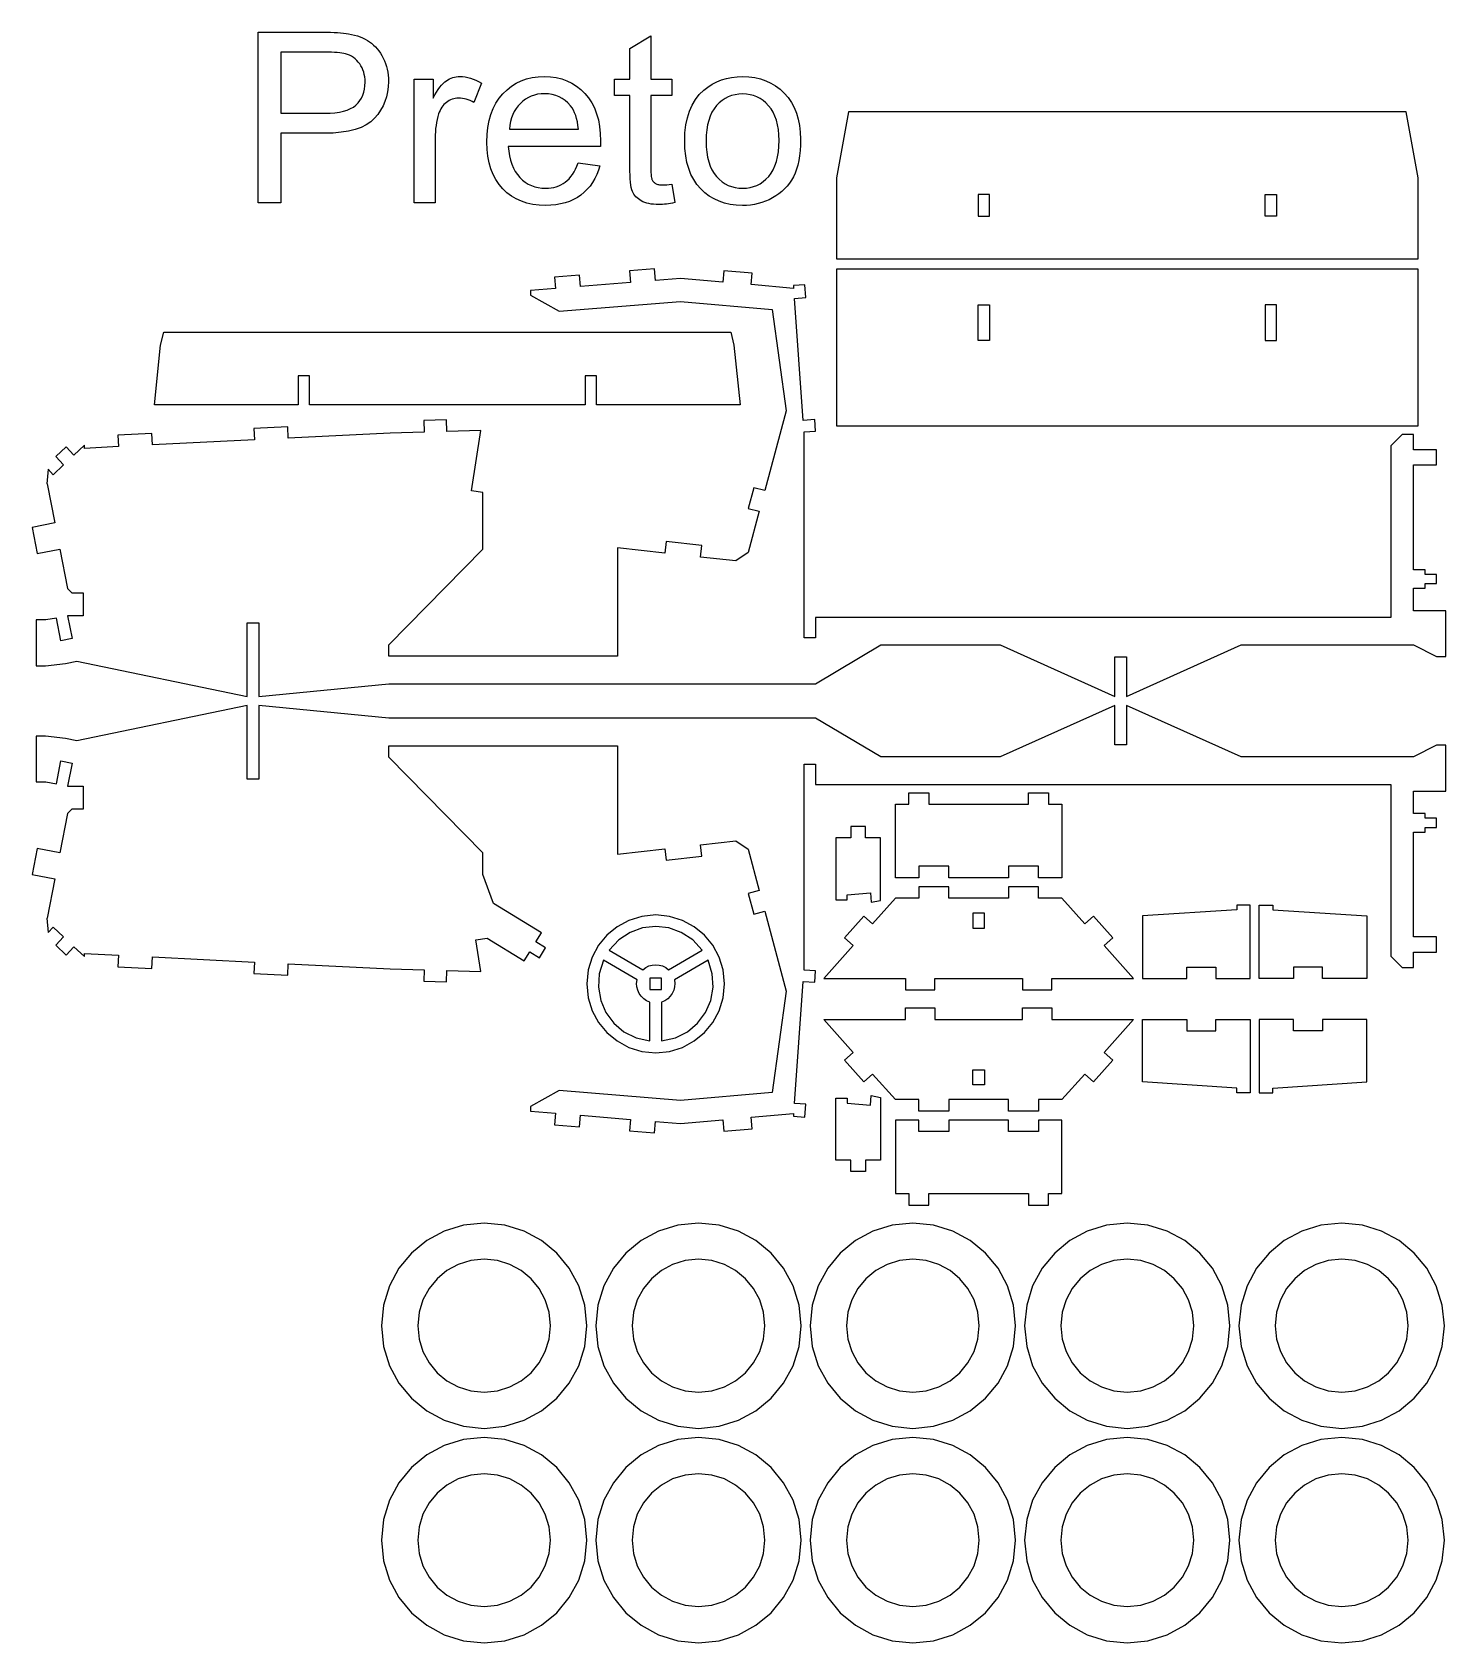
# Model space of a CAD drawing. Extents: x 205 to 1466, y -702 to 157.
# Drawn here: x 204.7 to 518.6, y -305.1 to 52.6 of the extents above; entities that cross this region are included whole.
import ezdxf

# ---------------------------------------------------------------- set-up
doc = ezdxf.new("R2010")
doc.units = 0
doc.layers.add('CAMADA_1', color=7, linetype='CONTINUOUS')

msp = doc.modelspace()

# ---------------------------------------------------------------- linework, layer by layer
at = {"layer": 'CAMADA_1', "color": 250}
for points in [[(254.8549, 14.6707), (254.8549, 52.5591), (269.16, 52.5591), (270.0749, 52.5533), (270.9344, 52.5361), (271.7385, 52.5075), (272.4872, 52.4676), (273.1805, 52.4165), (273.8184, 52.3544), (274.4009, 52.2814), (274.928, 52.1975), (275.6118, 52.0685), (276.2674, 51.9132), (276.895, 51.7316), (277.4944, 51.5239), (278.0658, 51.2901), (278.609, 51.0304), (279.1241, 50.7449), (279.6111, 50.4336), (280.0725, 50.09), (280.5107, 49.7142), (280.9258, 49.3062), (281.3177, 48.8659), (281.6864, 48.3934), (282.032, 47.8886), (282.3545, 47.3516), (282.6538, 46.7823), (282.9234, 46.1895), (283.1566, 45.5818), (283.3538, 44.9592), (283.5148, 44.3217), (283.6399, 43.6693), (283.7291, 43.0021), (283.7825, 42.3199), (283.8003, 41.6229), (283.7523, 40.4418), (283.6083, 39.3064), (283.3682, 38.2169), (283.0319, 37.1735), (282.5993, 36.1764), (282.0702, 35.2258), (281.4446, 34.3219), (280.7223, 33.4649), (279.8769, 32.6806), (278.8755, 32.0013), (277.7181, 31.4268), (276.4052, 30.9569), (274.9368, 30.5917), (273.3131, 30.3309), (271.5345, 30.1745), (269.601, 30.1224), (259.882, 30.1224), (259.882, 14.6707), (254.8549, 14.6707)], [(254.8549, 14.6707), (254.8549, 52.5591), (269.16, 52.5591), (270.0749, 52.5533), (270.9344, 52.5361), (271.7385, 52.5075), (272.4872, 52.4676), (273.1805, 52.4165), (273.8184, 52.3544), (274.4009, 52.2814), (274.928, 52.1975), (275.6118, 52.0685), (276.2674, 51.9132), (276.895, 51.7316), (277.4944, 51.5239), (278.0658, 51.2901), (278.609, 51.0304), (279.1241, 50.7449), (279.6111, 50.4336), (280.0725, 50.09), (280.5107, 49.7142), (280.9258, 49.3062), (281.3177, 48.8659), (281.6864, 48.3934), (282.032, 47.8886), (282.3545, 47.3516), (282.6538, 46.7823), (282.9234, 46.1895), (283.1566, 45.5818), (283.3538, 44.9592), (283.5148, 44.3217), (283.6399, 43.6693), (283.7291, 43.0021), (283.7825, 42.3199), (283.8003, 41.6229), (283.7523, 40.4418), (283.6083, 39.3064), (283.3682, 38.2169), (283.0319, 37.1735), (282.5993, 36.1764), (282.0702, 35.2258), (281.4446, 34.3219), (280.7223, 33.4649), (279.8769, 32.6806), (278.8755, 32.0013), (277.7181, 31.4268), (276.4052, 30.9569), (274.9368, 30.5917), (273.3131, 30.3309), (271.5345, 30.1745), (269.601, 30.1224), (259.882, 30.1224), (259.882, 14.6707), (254.8549, 14.6707)], [(346.7271, 18.8247), (347.3621, 14.7148), (346.8788, 14.6185), (346.4082, 14.5347), (345.9504, 14.4635), (345.5056, 14.405), (345.074, 14.3594), (344.6559, 14.3266), (344.2514, 14.3069), (343.8608, 14.3003), (343.2469, 14.3127), (342.6684, 14.3501), (342.1252, 14.4124), (341.6174, 14.4999), (341.1446, 14.6125), (340.7069, 14.7505), (340.3041, 14.9139), (339.9361, 15.1029), (339.6017, 15.3121), (339.2928, 15.5364), (339.0097, 15.776), (338.7521, 16.0311), (338.5202, 16.3019), (338.3139, 16.5887), (338.1332, 16.8915), (337.9782, 17.2107), (337.8451, 17.5832), (337.73, 18.0458), (337.633, 18.5985), (337.5538, 19.2414), (337.4924, 19.9744), (337.4487, 20.7975), (337.4225, 21.7107), (337.4138, 22.714), (337.4138, 38.5361), (333.9742, 38.5361), (333.9742, 42.1345), (337.4138, 42.1345), (337.4138, 48.9254), (342.0704, 51.7212), (342.0704, 42.1345), (346.7271, 42.1345), (346.7271, 38.5361), (342.0704, 38.5361), (342.0704, 22.4495), (342.0854, 21.54), (342.1311, 20.809), (342.1656, 20.5105), (342.2081, 20.2567), (342.2587, 20.0475), (342.3174, 19.883), (342.3819, 19.7445), (342.4563, 19.6133), (342.5406, 19.4894), (342.6349, 19.3726), (342.739, 19.2628), (342.8531, 19.1599), (342.9772, 19.0639), (343.1111, 18.9746), (343.2574, 18.8969), (343.4187, 18.8292), (343.5948, 18.7717), (343.7858, 18.7244), (343.9917, 18.6874), (344.2124, 18.6609), (344.4481, 18.6449), (344.6986, 18.6395), (345.1135, 18.6511), (345.5905, 18.6858), (346.1286, 18.7437), (346.7271, 18.8247)], [(346.7271, 18.8247), (347.3621, 14.7148), (346.8788, 14.6185), (346.4082, 14.5347), (345.9504, 14.4635), (345.5056, 14.405), (345.074, 14.3594), (344.6559, 14.3266), (344.2514, 14.3069), (343.8608, 14.3003), (343.2469, 14.3127), (342.6684, 14.3501), (342.1252, 14.4124), (341.6174, 14.4999), (341.1446, 14.6125), (340.7069, 14.7505), (340.3041, 14.9139), (339.9361, 15.1029), (339.6017, 15.3121), (339.2928, 15.5364), (339.0097, 15.776), (338.7521, 16.0311), (338.5202, 16.3019), (338.3139, 16.5887), (338.1332, 16.8915), (337.9782, 17.2107), (337.8451, 17.5832), (337.73, 18.0458), (337.633, 18.5985), (337.5538, 19.2414), (337.4924, 19.9744), (337.4487, 20.7975), (337.4225, 21.7107), (337.4138, 22.714), (337.4138, 38.5361), (333.9742, 38.5361), (333.9742, 42.1345), (337.4138, 42.1345), (337.4138, 48.9254), (342.0704, 51.7212), (342.0704, 42.1345), (346.7271, 42.1345), (346.7271, 38.5361), (342.0704, 38.5361), (342.0704, 22.4495), (342.0854, 21.54), (342.1311, 20.809), (342.1656, 20.5105), (342.2081, 20.2567), (342.2587, 20.0475), (342.3174, 19.883), (342.3819, 19.7445), (342.4563, 19.6133), (342.5406, 19.4894), (342.6349, 19.3726), (342.739, 19.2628), (342.8531, 19.1599), (342.9772, 19.0639), (343.1111, 18.9746), (343.2574, 18.8969), (343.4187, 18.8292), (343.5948, 18.7717), (343.7858, 18.7244), (343.9917, 18.6874), (344.2124, 18.6609), (344.4481, 18.6449), (344.6986, 18.6395), (345.1135, 18.6511), (345.5905, 18.6858), (346.1286, 18.7437), (346.7271, 18.8247)], [(259.882, 34.5674), (269.6716, 34.5674), (270.8441, 34.5955), (271.9276, 34.68), (272.9224, 34.8209), (273.8288, 35.0183), (274.6472, 35.2723), (275.3779, 35.5831), (276.0211, 35.9508), (276.5772, 36.3754), (277.0547, 36.8513), (277.4685, 37.3728), (277.8187, 37.9402), (278.1052, 38.5538), (278.328, 39.2136), (278.4872, 39.92), (278.5827, 40.673), (278.6145, 41.473), (278.5959, 42.0547), (278.5399, 42.6155), (278.4466, 43.1556), (278.3157, 43.6746), (278.1472, 44.1725), (277.941, 44.6493), (277.697, 45.1047), (277.415, 45.5388), (277.1021, 45.9443), (276.7653, 46.3142), (276.4047, 46.6483), (276.0205, 46.9466), (275.6127, 47.2089), (275.1814, 47.4351), (274.7268, 47.6251), (274.2489, 47.7789), (273.8979, 47.8566), (273.4801, 47.9243), (272.9954, 47.9819), (272.4442, 48.0292), (271.8263, 48.0662), (271.142, 48.0927), (270.3914, 48.1087), (269.5745, 48.1141), (259.882, 48.1141), (259.882, 34.5674)], [(259.882, 34.5674), (269.6716, 34.5674), (270.8441, 34.5955), (271.9276, 34.68), (272.9224, 34.8209), (273.8288, 35.0183), (274.6472, 35.2723), (275.3779, 35.5831), (276.0211, 35.9508), (276.5772, 36.3754), (277.0547, 36.8513), (277.4685, 37.3728), (277.8187, 37.9402), (278.1052, 38.5538), (278.328, 39.2136), (278.4872, 39.92), (278.5827, 40.673), (278.6145, 41.473), (278.5959, 42.0547), (278.5399, 42.6155), (278.4466, 43.1556), (278.3157, 43.6746), (278.1472, 44.1725), (277.941, 44.6493), (277.697, 45.1047), (277.415, 45.5388), (277.1021, 45.9443), (276.7653, 46.3142), (276.4047, 46.6483), (276.0205, 46.9466), (275.6127, 47.2089), (275.1814, 47.4351), (274.7268, 47.6251), (274.2489, 47.7789), (273.8979, 47.8566), (273.4801, 47.9243), (272.9954, 47.9819), (272.4442, 48.0292), (271.8263, 48.0662), (271.142, 48.0927), (270.3914, 48.1087), (269.5745, 48.1141), (259.882, 48.1141), (259.882, 34.5674)], [(289.5153, 14.6707), (289.5153, 42.1345), (293.6957, 42.1345), (293.6957, 37.9276), (294.0922, 38.6275), (294.4812, 39.2653), (294.8628, 39.8408), (295.2369, 40.354), (295.6036, 40.8048), (295.9628, 41.1931), (296.3146, 41.5188), (296.659, 41.7817), (297.0038, 42.0017), (297.3568, 42.192), (297.7182, 42.3527), (298.0878, 42.484), (298.4656, 42.5859), (298.8517, 42.6586), (299.2461, 42.7021), (299.6488, 42.7166), (300.2388, 42.6935), (300.8312, 42.6241), (301.4261, 42.5087), (302.0235, 42.3473), (302.6233, 42.14), (303.2257, 41.8869), (303.8305, 41.5881), (304.4378, 41.2437), (302.7797, 36.9486), (302.3564, 37.1718), (301.933, 37.3653), (301.5097, 37.529), (301.0864, 37.663), (300.6631, 37.7672), (300.2398, 37.8416), (299.8164, 37.8862), (299.3931, 37.9011), (299.0177, 37.8867), (298.6522, 37.8434), (298.2967, 37.7714), (297.9511, 37.6707), (297.6154, 37.5416), (297.2896, 37.384), (296.9738, 37.198), (296.6679, 36.9839), (296.3777, 36.7445), (296.1089, 36.4829), (295.8617, 36.1989), (295.636, 35.8925), (295.4318, 35.5638), (295.249, 35.2129), (295.0878, 34.8395), (294.9481, 34.4439), (294.7653, 33.818), (294.6073, 33.1772), (294.4738, 32.5216), (294.3649, 31.851), (294.2803, 31.1656), (294.2201, 30.4652), (294.184, 29.75), (294.172, 29.0199), (294.172, 14.6707), (289.5153, 14.6707)], [(289.5153, 14.6707), (289.5153, 42.1345), (293.6957, 42.1345), (293.6957, 37.9276), (294.0922, 38.6275), (294.4812, 39.2653), (294.8628, 39.8408), (295.2369, 40.354), (295.6036, 40.8048), (295.9628, 41.1931), (296.3146, 41.5188), (296.659, 41.7817), (297.0038, 42.0017), (297.3568, 42.192), (297.7182, 42.3527), (298.0878, 42.484), (298.4656, 42.5859), (298.8517, 42.6586), (299.2461, 42.7021), (299.6488, 42.7166), (300.2388, 42.6935), (300.8312, 42.6241), (301.4261, 42.5087), (302.0235, 42.3473), (302.6233, 42.14), (303.2257, 41.8869), (303.8305, 41.5881), (304.4378, 41.2437), (302.7797, 36.9486), (302.3564, 37.1718), (301.933, 37.3653), (301.5097, 37.529), (301.0864, 37.663), (300.6631, 37.7672), (300.2398, 37.8416), (299.8164, 37.8862), (299.3931, 37.9011), (299.0177, 37.8867), (298.6522, 37.8434), (298.2967, 37.7714), (297.9511, 37.6707), (297.6154, 37.5416), (297.2896, 37.384), (296.9738, 37.198), (296.6679, 36.9839), (296.3777, 36.7445), (296.1089, 36.4829), (295.8617, 36.1989), (295.636, 35.8925), (295.4318, 35.5638), (295.249, 35.2129), (295.0878, 34.8395), (294.9481, 34.4439), (294.7653, 33.818), (294.6073, 33.1772), (294.4738, 32.5216), (294.3649, 31.851), (294.2803, 31.1656), (294.2201, 30.4652), (294.184, 29.75), (294.172, 29.0199), (294.172, 14.6707), (289.5153, 14.6707)], [(325.922, 23.5607), (330.7374, 22.9257), (330.4257, 21.9063), (330.053, 20.9449), (329.6192, 20.0418), (329.1246, 19.1973), (328.5692, 18.4114), (327.9531, 17.6844), (327.2765, 17.0166), (326.5394, 16.4081), (325.7456, 15.8653), (324.8988, 15.3946), (323.9989, 14.9959), (323.0458, 14.6696), (322.0393, 14.4156), (320.9794, 14.234), (319.866, 14.125), (318.6989, 14.0886), (317.2363, 14.1465), (315.8513, 14.3201), (314.5441, 14.6095), (313.3147, 15.0146), (312.1629, 15.5355), (311.0888, 16.1722), (310.0925, 16.9246), (309.1739, 17.7928), (308.3491, 18.7626), (307.6343, 19.8265), (307.0295, 20.9842), (306.5347, 22.2356), (306.1498, 23.5804), (305.8748, 25.0184), (305.7099, 26.5495), (305.6549, 28.1733), (305.7103, 29.8517), (305.8766, 31.434), (306.1539, 32.92), (306.5424, 34.3094), (307.042, 35.6021), (307.6529, 36.7978), (308.3753, 37.8965), (309.2092, 38.8977), (310.1319, 39.7936), (311.1208, 40.5697), (312.1758, 41.2261), (313.297, 41.763), (314.4843, 42.1803), (315.7378, 42.4783), (317.0574, 42.657), (318.4431, 42.7166), (319.7842, 42.6583), (321.0625, 42.4833), (322.2779, 42.1915), (323.4305, 41.7828), (324.5203, 41.2571), (325.5472, 40.6144), (326.5113, 39.8544), (327.4125, 38.9771), (328.2281, 37.9936), (328.9354, 36.915), (329.5341, 35.7413), (330.0242, 34.4726), (330.4055, 33.1087), (330.6781, 31.6498), (330.8416, 30.0958), (330.8962, 28.4467), (330.8697, 27.212), (310.4174, 27.212), (310.515, 26.1169), (310.6757, 25.0873), (310.8996, 24.1235), (311.1869, 23.2256), (311.538, 22.3938), (311.9529, 21.6284), (312.4318, 20.9296), (312.9751, 20.2975), (313.5654, 19.7361), (314.1919, 19.2492), (314.8543, 18.837), (315.5525, 18.4994), (316.2863, 18.2367), (317.0554, 18.0489), (317.8597, 17.9362), (318.6989, 17.8986), (319.3256, 17.9197), (319.929, 17.9829), (320.5091, 18.0884), (321.0658, 18.236), (321.5989, 18.4257), (322.1083, 18.6576), (322.5939, 18.9317), (323.0557, 19.248), (323.4968, 19.6106), (323.9141, 20.0236), (324.3076, 20.487), (324.6774, 21.0009), (325.0236, 21.5652), (325.3464, 22.1799), (325.6458, 22.8451), (325.922, 23.5607)], [(325.922, 23.5607), (330.7374, 22.9257), (330.4257, 21.9063), (330.053, 20.9449), (329.6192, 20.0418), (329.1246, 19.1973), (328.5692, 18.4114), (327.9531, 17.6844), (327.2765, 17.0166), (326.5394, 16.4081), (325.7456, 15.8653), (324.8988, 15.3946), (323.9989, 14.9959), (323.0458, 14.6696), (322.0393, 14.4156), (320.9794, 14.234), (319.866, 14.125), (318.6989, 14.0886), (317.2363, 14.1465), (315.8513, 14.3201), (314.5441, 14.6095), (313.3147, 15.0146), (312.1629, 15.5355), (311.0888, 16.1722), (310.0925, 16.9246), (309.1739, 17.7928), (308.3491, 18.7626), (307.6343, 19.8265), (307.0295, 20.9842), (306.5347, 22.2356), (306.1498, 23.5804), (305.8748, 25.0184), (305.7099, 26.5495), (305.6549, 28.1733), (305.7103, 29.8517), (305.8766, 31.434), (306.1539, 32.92), (306.5424, 34.3094), (307.042, 35.6021), (307.6529, 36.7978), (308.3753, 37.8965), (309.2092, 38.8977), (310.1319, 39.7936), (311.1208, 40.5697), (312.1758, 41.2261), (313.297, 41.763), (314.4843, 42.1803), (315.7378, 42.4783), (317.0574, 42.657), (318.4431, 42.7166), (319.7842, 42.6583), (321.0625, 42.4833), (322.2779, 42.1915), (323.4305, 41.7828), (324.5203, 41.2571), (325.5472, 40.6144), (326.5113, 39.8544), (327.4125, 38.9771), (328.2281, 37.9936), (328.9354, 36.915), (329.5341, 35.7413), (330.0242, 34.4726), (330.4055, 33.1087), (330.6781, 31.6498), (330.8416, 30.0958), (330.8962, 28.4467), (330.8697, 27.212), (310.4174, 27.212), (310.515, 26.1169), (310.6757, 25.0873), (310.8996, 24.1235), (311.1869, 23.2256), (311.538, 22.3938), (311.9529, 21.6284), (312.4318, 20.9296), (312.9751, 20.2975), (313.5654, 19.7361), (314.1919, 19.2492), (314.8543, 18.837), (315.5525, 18.4994), (316.2863, 18.2367), (317.0554, 18.0489), (317.8597, 17.9362), (318.6989, 17.8986), (319.3256, 17.9197), (319.929, 17.9829), (320.5091, 18.0884), (321.0658, 18.236), (321.5989, 18.4257), (322.1083, 18.6576), (322.5939, 18.9317), (323.0557, 19.248), (323.4968, 19.6106), (323.9141, 20.0236), (324.3076, 20.487), (324.6774, 21.0009), (325.0236, 21.5652), (325.3464, 22.1799), (325.6458, 22.8451), (325.922, 23.5607)], [(349.5758, 28.4026), (349.642, 30.2427), (349.8405, 31.9596), (350.1716, 33.5533), (350.6352, 35.0238), (351.2316, 36.3711), (351.9607, 37.5952), (352.8228, 38.6961), (353.8179, 39.6738), (354.7257, 40.3869), (355.6829, 41.005), (356.6894, 41.528), (357.7448, 41.9559), (358.849, 42.2887), (360.0017, 42.5264), (361.2028, 42.6691), (362.4521, 42.7166), (363.8325, 42.6587), (365.1491, 42.4851), (366.4019, 42.1957), (367.5906, 41.7905), (368.7153, 41.2696), (369.7758, 40.633), (370.772, 39.8806), (371.7038, 39.0124), (372.5442, 38.0451), (373.2729, 36.9886), (373.8898, 35.8433), (374.3948, 34.6093), (374.7877, 33.2868), (375.0685, 31.876), (375.2371, 30.3772), (375.2933, 28.7906), (375.2685, 27.5032), (375.1941, 26.2869), (375.07, 25.1414), (374.8964, 24.0668), (374.6732, 23.0628), (374.4003, 22.1294), (374.0779, 21.2664), (373.7058, 20.4739), (373.2862, 19.7376), (372.8211, 19.0435), (372.3105, 18.3915), (371.7545, 17.7818), (371.1529, 17.2141), (370.506, 16.6887), (369.8135, 16.2054), (369.0756, 15.7643), (368.3092, 15.3707), (367.5247, 15.0299), (366.7225, 14.7419), (365.9028, 14.5064), (365.0656, 14.3235), (364.2113, 14.1929), (363.3401, 14.1147), (362.4521, 14.0886), (361.0449, 14.1461), (359.7069, 14.3186), (358.4383, 14.6062), (357.2388, 15.0091), (356.1083, 15.5274), (355.0467, 16.161), (354.054, 16.9102), (353.13, 17.7751), (352.2961, 18.7487), (351.5738, 19.8239), (350.9629, 21.0005), (350.4633, 22.2786), (350.0748, 23.6579), (349.7975, 25.1384), (349.6312, 26.72), (349.5758, 28.4026)], [(349.5758, 28.4026), (349.642, 30.2427), (349.8405, 31.9596), (350.1716, 33.5533), (350.6352, 35.0238), (351.2316, 36.3711), (351.9607, 37.5952), (352.8228, 38.6961), (353.8179, 39.6738), (354.7257, 40.3869), (355.6829, 41.005), (356.6894, 41.528), (357.7448, 41.9559), (358.849, 42.2887), (360.0017, 42.5264), (361.2028, 42.6691), (362.4521, 42.7166), (363.8325, 42.6587), (365.1491, 42.4851), (366.4019, 42.1957), (367.5906, 41.7905), (368.7153, 41.2696), (369.7758, 40.633), (370.772, 39.8806), (371.7038, 39.0124), (372.5442, 38.0451), (373.2729, 36.9886), (373.8898, 35.8433), (374.3948, 34.6093), (374.7877, 33.2868), (375.0685, 31.876), (375.2371, 30.3772), (375.2933, 28.7906), (375.2685, 27.5032), (375.1941, 26.2869), (375.07, 25.1414), (374.8964, 24.0668), (374.6732, 23.0628), (374.4003, 22.1294), (374.0779, 21.2664), (373.7058, 20.4739), (373.2862, 19.7376), (372.8211, 19.0435), (372.3105, 18.3915), (371.7545, 17.7818), (371.1529, 17.2141), (370.506, 16.6887), (369.8135, 16.2054), (369.0756, 15.7643), (368.3092, 15.3707), (367.5247, 15.0299), (366.7225, 14.7419), (365.9028, 14.5064), (365.0656, 14.3235), (364.2113, 14.1929), (363.3401, 14.1147), (362.4521, 14.0886), (361.0449, 14.1461), (359.7069, 14.3186), (358.4383, 14.6062), (357.2388, 15.0091), (356.1083, 15.5274), (355.0467, 16.161), (354.054, 16.9102), (353.13, 17.7751), (352.2961, 18.7487), (351.5738, 19.8239), (350.9629, 21.0005), (350.4633, 22.2786), (350.0748, 23.6579), (349.7975, 25.1384), (349.6312, 26.72), (349.5758, 28.4026)], [(310.682, 31.022), (325.9749, 31.022), (325.8807, 31.8612), (325.7503, 32.646), (325.584, 33.3764), (325.3818, 34.0526), (325.1442, 34.6746), (324.8711, 35.2425), (324.563, 35.7565), (324.2199, 36.2166), (323.6465, 36.8462), (323.0312, 37.3922), (322.3741, 37.8545), (321.6755, 38.233), (320.9355, 38.5275), (320.1544, 38.738), (319.3324, 38.8644), (318.4696, 38.9065), (317.6853, 38.873), (316.9332, 38.7726), (316.2131, 38.6051), (315.525, 38.3708), (314.8687, 38.0694), (314.2441, 37.701), (313.6511, 37.2657), (313.0897, 36.7634), (312.5775, 36.2049), (312.1256, 35.6009), (311.7341, 34.9515), (311.403, 34.2565), (311.1322, 33.5161), (310.9218, 32.7302), (310.7717, 31.8988), (310.682, 31.022)], [(310.682, 31.022), (325.9749, 31.022), (325.8807, 31.8612), (325.7503, 32.646), (325.584, 33.3764), (325.3818, 34.0526), (325.1442, 34.6746), (324.8711, 35.2425), (324.563, 35.7565), (324.2199, 36.2166), (323.6465, 36.8462), (323.0312, 37.3922), (322.3741, 37.8545), (321.6755, 38.233), (320.9355, 38.5275), (320.1544, 38.738), (319.3324, 38.8644), (318.4696, 38.9065), (317.6853, 38.873), (316.9332, 38.7726), (316.2131, 38.6051), (315.525, 38.3708), (314.8687, 38.0694), (314.2441, 37.701), (313.6511, 37.2657), (313.0897, 36.7634), (312.5775, 36.2049), (312.1256, 35.6009), (311.7341, 34.9515), (311.403, 34.2565), (311.1322, 33.5161), (310.9218, 32.7302), (310.7717, 31.8988), (310.682, 31.022)], [(354.3383, 28.3938), (354.3743, 27.1188), (354.4822, 25.9267), (354.662, 24.8174), (354.9137, 23.7911), (355.2374, 22.8479), (355.633, 21.9879), (356.1006, 21.2113), (356.6401, 20.518), (357.2371, 19.9041), (357.8707, 19.372), (358.5411, 18.9218), (359.2485, 18.5534), (359.9931, 18.2669), (360.7751, 18.0623), (361.5947, 17.9395), (362.4521, 17.8986), (363.3004, 17.9395), (364.1125, 18.0624), (364.8884, 18.2674), (365.6282, 18.5545), (366.3321, 18.9239), (367.0001, 19.3757), (367.6323, 19.91), (368.2289, 20.5268), (368.7684, 21.228), (369.236, 22.0151), (369.6316, 22.8882), (369.9553, 23.8474), (370.2071, 24.8925), (370.3869, 26.0236), (370.4948, 27.2406), (370.5308, 28.5437), (370.4944, 29.7752), (370.3854, 30.9298), (370.2038, 32.0072), (369.9498, 33.0075), (369.6234, 33.9304), (369.2248, 34.7759), (368.754, 35.5439), (368.2112, 36.2343), (367.6147, 36.8482), (366.9827, 37.3802), (366.3154, 37.8304), (365.6128, 38.1988), (364.8751, 38.4853), (364.1023, 38.6899), (363.2946, 38.8127), (362.4521, 38.8536), (361.5947, 38.8131), (360.7751, 38.6914), (359.9931, 38.4885), (359.2485, 38.2043), (358.5411, 37.8386), (357.8707, 37.3914), (357.2371, 36.8625), (356.6401, 36.2519), (356.1006, 35.559), (355.633, 34.7835), (355.2374, 33.9252), (354.9137, 32.9843), (354.662, 31.9607), (354.4822, 30.8544), (354.3743, 29.6654), (354.3383, 28.3938)], [(354.3383, 28.3938), (354.3743, 27.1188), (354.4822, 25.9267), (354.662, 24.8174), (354.9137, 23.7911), (355.2374, 22.8479), (355.633, 21.9879), (356.1006, 21.2113), (356.6401, 20.518), (357.2371, 19.9041), (357.8707, 19.372), (358.5411, 18.9218), (359.2485, 18.5534), (359.9931, 18.2669), (360.7751, 18.0623), (361.5947, 17.9395), (362.4521, 17.8986), (363.3004, 17.9395), (364.1125, 18.0624), (364.8884, 18.2674), (365.6282, 18.5545), (366.3321, 18.9239), (367.0001, 19.3757), (367.6323, 19.91), (368.2289, 20.5268), (368.7684, 21.228), (369.236, 22.0151), (369.6316, 22.8882), (369.9553, 23.8474), (370.2071, 24.8925), (370.3869, 26.0236), (370.4948, 27.2406), (370.5308, 28.5437), (370.4944, 29.7752), (370.3854, 30.9298), (370.2038, 32.0072), (369.9498, 33.0075), (369.6234, 33.9304), (369.2248, 34.7759), (368.754, 35.5439), (368.2112, 36.2343), (367.6147, 36.8482), (366.9827, 37.3802), (366.3154, 37.8304), (365.6128, 38.1988), (364.8751, 38.4853), (364.1023, 38.6899), (363.2946, 38.8127), (362.4521, 38.8536), (361.5947, 38.8131), (360.7751, 38.6914), (359.9931, 38.4885), (359.2485, 38.2043), (358.5411, 37.8386), (357.8707, 37.3914), (357.2371, 36.8625), (356.6401, 36.2519), (356.1006, 35.559), (355.633, 34.7835), (355.2374, 33.9252), (354.9137, 32.9843), (354.662, 31.9607), (354.4822, 30.8544), (354.3743, 29.6654), (354.3383, 28.3938)], [(305.046, -257.4501), (309.6413, -256.9869), (313.9213, -255.6583), (317.7944, -253.556), (321.1689, -250.7718), (323.9531, -247.3973), (326.0554, -243.5242), (327.384, -239.2442), (327.8472, -234.6489), (327.384, -230.0537), (326.0554, -225.7736), (323.9531, -221.9005), (321.1689, -218.526), (317.7944, -215.7418), (313.9213, -213.6395), (309.6413, -212.3109), (305.046, -211.8477), (300.4508, -212.3109), (296.1707, -213.6395), (292.2976, -215.7418), (288.9231, -218.526), (286.1389, -221.9005), (284.0366, -225.7736), (282.708, -230.0537), (282.2448, -234.6489), (282.708, -239.2442), (284.0366, -243.5242), (286.1389, -247.3973), (288.9231, -250.7718), (292.2976, -253.556), (296.1707, -255.6583), (300.4508, -256.9869), (305.046, -257.4501)], [(352.6484, -257.4501), (357.2437, -256.9869), (361.5237, -255.6583), (365.3968, -253.556), (368.7713, -250.7718), (371.5555, -247.3973), (373.6578, -243.5242), (374.9864, -239.2442), (375.4496, -234.6489), (374.9864, -230.0537), (373.6578, -225.7736), (371.5555, -221.9005), (368.7713, -218.526), (365.3968, -215.7418), (361.5237, -213.6395), (357.2437, -212.3109), (352.6484, -211.8477), (348.0532, -212.3109), (343.7731, -213.6395), (339.9, -215.7418), (336.5255, -218.526), (333.7413, -221.9005), (331.639, -225.7736), (330.3104, -230.0537), (329.8472, -234.6489), (330.3104, -239.2442), (331.639, -243.5242), (333.7413, -247.3973), (336.5255, -250.7718), (339.9, -253.556), (343.7731, -255.6583), (348.0532, -256.9869), (352.6484, -257.4501)], [(400.2509, -257.4501), (404.8462, -256.9869), (409.1262, -255.6583), (412.9993, -253.556), (416.3738, -250.7718), (419.158, -247.3973), (421.2603, -243.5242), (422.5889, -239.2442), (423.0521, -234.6489), (422.5889, -230.0537), (421.2603, -225.7736), (419.158, -221.9005), (416.3738, -218.526), (412.9993, -215.7418), (409.1262, -213.6395), (404.8462, -212.3109), (400.2509, -211.8477), (395.6557, -212.3109), (391.3756, -213.6395), (387.5025, -215.7418), (384.128, -218.526), (381.3438, -221.9005), (379.2415, -225.7736), (377.9129, -230.0537), (377.4497, -234.6489), (377.9129, -239.2442), (379.2415, -243.5242), (381.3438, -247.3973), (384.128, -250.7718), (387.5025, -253.556), (391.3756, -255.6583), (395.6557, -256.9869), (400.2509, -257.4501)], [(447.8534, -257.4501), (452.4487, -256.9869), (456.7287, -255.6583), (460.6018, -253.556), (463.9763, -250.7718), (466.7605, -247.3973), (468.8628, -243.5242), (470.1914, -239.2442), (470.6546, -234.6489), (470.1914, -230.0537), (468.8628, -225.7736), (466.7605, -221.9005), (463.9763, -218.526), (460.6018, -215.7418), (456.7287, -213.6395), (452.4487, -212.3109), (447.8534, -211.8477), (443.2582, -212.3109), (438.9781, -213.6395), (435.105, -215.7418), (431.7305, -218.526), (428.9463, -221.9005), (426.844, -225.7736), (425.5154, -230.0537), (425.0522, -234.6489), (425.5154, -239.2442), (426.844, -243.5242), (428.9463, -247.3973), (431.7305, -250.7718), (435.105, -253.556), (438.9781, -255.6583), (443.2582, -256.9869), (447.8534, -257.4501)], [(495.4559, -257.4501), (500.0512, -256.9869), (504.3312, -255.6583), (508.2043, -253.556), (511.5788, -250.7718), (514.363, -247.3973), (516.4653, -243.5242), (517.7939, -239.2442), (518.2571, -234.6489), (517.7939, -230.0537), (516.4653, -225.7736), (514.363, -221.9005), (511.5788, -218.526), (508.2043, -215.7418), (504.3312, -213.6395), (500.0512, -212.3109), (495.4559, -211.8477), (490.8607, -212.3109), (486.5806, -213.6395), (482.7075, -215.7418), (479.333, -218.526), (476.5488, -221.9005), (474.4465, -225.7736), (473.1179, -230.0537), (472.6547, -234.6489), (473.1179, -239.2442), (474.4465, -243.5242), (476.5488, -247.3973), (479.333, -250.7718), (482.7075, -253.556), (486.5806, -255.6583), (490.8607, -256.9869), (495.4559, -257.4501)], [(305.046, -249.3955), (308.018, -249.0959), (310.7861, -248.2367), (313.291, -246.877), (315.4735, -245.0764), (317.2741, -242.8939), (318.6338, -240.389), (319.493, -237.6209), (319.7926, -234.6489), (319.493, -231.6769), (318.6338, -228.9088), (317.2741, -226.4039), (315.4735, -224.2215), (313.291, -222.4208), (310.7861, -221.0612), (308.018, -220.2019), (305.046, -219.9023), (302.074, -220.2019), (299.3059, -221.0612), (296.801, -222.4208), (294.6186, -224.2215), (292.8179, -226.4039), (291.4583, -228.9088), (290.599, -231.6769), (290.2994, -234.6489), (290.599, -237.6209), (291.4583, -240.389), (292.8179, -242.8939), (294.6186, -245.0764), (296.801, -246.877), (299.3059, -248.2367), (302.074, -249.0959), (305.046, -249.3955)], [(352.6484, -249.3955), (355.6204, -249.0959), (358.3885, -248.2367), (360.8934, -246.877), (363.0759, -245.0764), (364.8765, -242.8939), (366.2362, -240.389), (367.0954, -237.6209), (367.395, -234.6489), (367.0954, -231.6769), (366.2362, -228.9088), (364.8765, -226.4039), (363.0759, -224.2215), (360.8934, -222.4208), (358.3885, -221.0612), (355.6204, -220.2019), (352.6484, -219.9023), (349.6764, -220.2019), (346.9083, -221.0612), (344.4034, -222.4208), (342.221, -224.2215), (340.4203, -226.4039), (339.0607, -228.9088), (338.2014, -231.6769), (337.9018, -234.6489), (338.2014, -237.6209), (339.0607, -240.389), (340.4203, -242.8939), (342.221, -245.0764), (344.4034, -246.877), (346.9083, -248.2367), (349.6764, -249.0959), (352.6484, -249.3955)], [(400.2509, -249.3955), (403.2229, -249.0959), (405.991, -248.2367), (408.4959, -246.877), (410.6784, -245.0764), (412.479, -242.8939), (413.8387, -240.389), (414.6979, -237.6209), (414.9975, -234.6489), (414.6979, -231.6769), (413.8387, -228.9088), (412.479, -226.4039), (410.6784, -224.2215), (408.4959, -222.4208), (405.991, -221.0612), (403.2229, -220.2019), (400.2509, -219.9023), (397.2789, -220.2019), (394.5108, -221.0612), (392.0059, -222.4208), (389.8235, -224.2215), (388.0228, -226.4039), (386.6632, -228.9088), (385.8039, -231.6769), (385.5043, -234.6489), (385.8039, -237.6209), (386.6632, -240.389), (388.0228, -242.8939), (389.8235, -245.0764), (392.0059, -246.877), (394.5108, -248.2367), (397.2789, -249.0959), (400.2509, -249.3955)], [(447.8534, -249.3955), (450.8254, -249.0959), (453.5935, -248.2367), (456.0984, -246.877), (458.2809, -245.0764), (460.0815, -242.8939), (461.4412, -240.389), (462.3004, -237.6209), (462.6, -234.6489), (462.3004, -231.6769), (461.4412, -228.9088), (460.0815, -226.4039), (458.2809, -224.2215), (456.0984, -222.4208), (453.5935, -221.0612), (450.8254, -220.2019), (447.8534, -219.9023), (444.8814, -220.2019), (442.1133, -221.0612), (439.6084, -222.4208), (437.426, -224.2215), (435.6253, -226.4039), (434.2657, -228.9088), (433.4064, -231.6769), (433.1068, -234.6489), (433.4064, -237.6209), (434.2657, -240.389), (435.6253, -242.8939), (437.426, -245.0764), (439.6084, -246.877), (442.1133, -248.2367), (444.8814, -249.0959), (447.8534, -249.3955)], [(495.4559, -249.3955), (498.4279, -249.0959), (501.196, -248.2367), (503.7009, -246.877), (505.8834, -245.0764), (507.684, -242.8939), (509.0437, -240.389), (509.9029, -237.6209), (510.2025, -234.6489), (509.9029, -231.6769), (509.0437, -228.9088), (507.684, -226.4039), (505.8834, -224.2215), (503.7009, -222.4208), (501.196, -221.0612), (498.4279, -220.2019), (495.4559, -219.9023), (492.4839, -220.2019), (489.7158, -221.0612), (487.2109, -222.4208), (485.0285, -224.2215), (483.2278, -226.4039), (481.8682, -228.9088), (481.0089, -231.6769), (480.7093, -234.6489), (481.0089, -237.6209), (481.8682, -240.389), (483.2278, -242.8939), (485.0285, -245.0764), (487.2109, -246.877), (489.7158, -248.2367), (492.4839, -249.0959), (495.4559, -249.3955)], [(305.046, -305.0525), (309.6413, -304.5893), (313.9213, -303.2607), (317.7944, -301.1584), (321.1689, -298.3742), (323.9531, -294.9997), (326.0554, -291.1266), (327.384, -286.8466), (327.8472, -282.2513), (327.384, -277.6561), (326.0554, -273.376), (323.9531, -269.5029), (321.1689, -266.1284), (317.7944, -263.3442), (313.9213, -261.2419), (309.6413, -259.9133), (305.046, -259.4501), (300.4508, -259.9133), (296.1707, -261.2419), (292.2976, -263.3442), (288.9231, -266.1284), (286.1389, -269.5029), (284.0366, -273.376), (282.708, -277.6561), (282.2448, -282.2513), (282.708, -286.8466), (284.0366, -291.1266), (286.1389, -294.9997), (288.9231, -298.3742), (292.2976, -301.1584), (296.1707, -303.2607), (300.4508, -304.5893), (305.046, -305.0525)], [(352.6484, -305.0525), (357.2437, -304.5893), (361.5237, -303.2607), (365.3968, -301.1584), (368.7713, -298.3742), (371.5555, -294.9997), (373.6578, -291.1266), (374.9864, -286.8466), (375.4496, -282.2513), (374.9864, -277.6561), (373.6578, -273.376), (371.5555, -269.5029), (368.7713, -266.1284), (365.3968, -263.3442), (361.5237, -261.2419), (357.2437, -259.9133), (352.6484, -259.4501), (348.0532, -259.9133), (343.7731, -261.2419), (339.9, -263.3442), (336.5255, -266.1284), (333.7413, -269.5029), (331.639, -273.376), (330.3104, -277.6561), (329.8472, -282.2513), (330.3104, -286.8466), (331.639, -291.1266), (333.7413, -294.9997), (336.5255, -298.3742), (339.9, -301.1584), (343.7731, -303.2607), (348.0532, -304.5893), (352.6484, -305.0525)], [(400.2509, -305.0525), (404.8462, -304.5893), (409.1262, -303.2607), (412.9993, -301.1584), (416.3738, -298.3742), (419.158, -294.9997), (421.2603, -291.1266), (422.5889, -286.8466), (423.0521, -282.2513), (422.5889, -277.6561), (421.2603, -273.376), (419.158, -269.5029), (416.3738, -266.1284), (412.9993, -263.3442), (409.1262, -261.2419), (404.8462, -259.9133), (400.2509, -259.4501), (395.6557, -259.9133), (391.3756, -261.2419), (387.5025, -263.3442), (384.128, -266.1284), (381.3438, -269.5029), (379.2415, -273.376), (377.9129, -277.6561), (377.4497, -282.2513), (377.9129, -286.8466), (379.2415, -291.1266), (381.3438, -294.9997), (384.128, -298.3742), (387.5025, -301.1584), (391.3756, -303.2607), (395.6557, -304.5893), (400.2509, -305.0525)], [(447.8534, -305.0525), (452.4487, -304.5893), (456.7287, -303.2607), (460.6018, -301.1584), (463.9763, -298.3742), (466.7605, -294.9997), (468.8628, -291.1266), (470.1914, -286.8466), (470.6546, -282.2513), (470.1914, -277.6561), (468.8628, -273.376), (466.7605, -269.5029), (463.9763, -266.1284), (460.6018, -263.3442), (456.7287, -261.2419), (452.4487, -259.9133), (447.8534, -259.4501), (443.2582, -259.9133), (438.9781, -261.2419), (435.105, -263.3442), (431.7305, -266.1284), (428.9463, -269.5029), (426.844, -273.376), (425.5154, -277.6561), (425.0522, -282.2513), (425.5154, -286.8466), (426.844, -291.1266), (428.9463, -294.9997), (431.7305, -298.3742), (435.105, -301.1584), (438.9781, -303.2607), (443.2582, -304.5893), (447.8534, -305.0525)], [(495.4559, -305.0525), (500.0512, -304.5893), (504.3312, -303.2607), (508.2043, -301.1584), (511.5788, -298.3742), (514.363, -294.9997), (516.4653, -291.1266), (517.7939, -286.8466), (518.2571, -282.2513), (517.7939, -277.6561), (516.4653, -273.376), (514.363, -269.5029), (511.5788, -266.1284), (508.2043, -263.3442), (504.3312, -261.2419), (500.0512, -259.9133), (495.4559, -259.4501), (490.8607, -259.9133), (486.5806, -261.2419), (482.7075, -263.3442), (479.333, -266.1284), (476.5488, -269.5029), (474.4465, -273.376), (473.1179, -277.6561), (472.6547, -282.2513), (473.1179, -286.8466), (474.4465, -291.1266), (476.5488, -294.9997), (479.333, -298.3742), (482.7075, -301.1584), (486.5806, -303.2607), (490.8607, -304.5893), (495.4559, -305.0525)], [(305.046, -296.9979), (308.018, -296.6983), (310.7861, -295.8391), (313.291, -294.4794), (315.4735, -292.6788), (317.2741, -290.4963), (318.6338, -287.9914), (319.493, -285.2233), (319.7926, -282.2513), (319.493, -279.2793), (318.6338, -276.5112), (317.2741, -274.0063), (315.4735, -271.8239), (313.291, -270.0232), (310.7861, -268.6636), (308.018, -267.8043), (305.046, -267.5047), (302.074, -267.8043), (299.3059, -268.6636), (296.801, -270.0232), (294.6186, -271.8239), (292.8179, -274.0063), (291.4583, -276.5112), (290.599, -279.2793), (290.2994, -282.2513), (290.599, -285.2233), (291.4583, -287.9914), (292.8179, -290.4963), (294.6186, -292.6788), (296.801, -294.4794), (299.3059, -295.8391), (302.074, -296.6983), (305.046, -296.9979)], [(352.6484, -296.9979), (355.6204, -296.6983), (358.3885, -295.8391), (360.8934, -294.4794), (363.0759, -292.6788), (364.8765, -290.4963), (366.2362, -287.9914), (367.0954, -285.2233), (367.395, -282.2513), (367.0954, -279.2793), (366.2362, -276.5112), (364.8765, -274.0063), (363.0759, -271.8239), (360.8934, -270.0232), (358.3885, -268.6636), (355.6204, -267.8043), (352.6484, -267.5047), (349.6764, -267.8043), (346.9083, -268.6636), (344.4034, -270.0232), (342.221, -271.8239), (340.4203, -274.0063), (339.0607, -276.5112), (338.2014, -279.2793), (337.9018, -282.2513), (338.2014, -285.2233), (339.0607, -287.9914), (340.4203, -290.4963), (342.221, -292.6788), (344.4034, -294.4794), (346.9083, -295.8391), (349.6764, -296.6983), (352.6484, -296.9979)], [(400.2509, -296.9979), (403.2229, -296.6983), (405.991, -295.8391), (408.4959, -294.4794), (410.6784, -292.6788), (412.479, -290.4963), (413.8387, -287.9914), (414.6979, -285.2233), (414.9975, -282.2513), (414.6979, -279.2793), (413.8387, -276.5112), (412.479, -274.0063), (410.6784, -271.8239), (408.4959, -270.0232), (405.991, -268.6636), (403.2229, -267.8043), (400.2509, -267.5047), (397.2789, -267.8043), (394.5108, -268.6636), (392.0059, -270.0232), (389.8235, -271.8239), (388.0228, -274.0063), (386.6632, -276.5112), (385.8039, -279.2793), (385.5043, -282.2513), (385.8039, -285.2233), (386.6632, -287.9914), (388.0228, -290.4963), (389.8235, -292.6788), (392.0059, -294.4794), (394.5108, -295.8391), (397.2789, -296.6983), (400.2509, -296.9979)], [(447.8534, -296.9979), (450.8254, -296.6983), (453.5935, -295.8391), (456.0984, -294.4794), (458.2809, -292.6788), (460.0815, -290.4963), (461.4412, -287.9914), (462.3004, -285.2233), (462.6, -282.2513), (462.3004, -279.2793), (461.4412, -276.5112), (460.0815, -274.0063), (458.2809, -271.8239), (456.0984, -270.0232), (453.5935, -268.6636), (450.8254, -267.8043), (447.8534, -267.5047), (444.8814, -267.8043), (442.1133, -268.6636), (439.6084, -270.0232), (437.426, -271.8239), (435.6253, -274.0063), (434.2657, -276.5112), (433.4064, -279.2793), (433.1068, -282.2513), (433.4064, -285.2233), (434.2657, -287.9914), (435.6253, -290.4963), (437.426, -292.6788), (439.6084, -294.4794), (442.1133, -295.8391), (444.8814, -296.6983), (447.8534, -296.9979)], [(495.4559, -296.9979), (498.4279, -296.6983), (501.196, -295.8391), (503.7009, -294.4794), (505.8834, -292.6788), (507.684, -290.4963), (509.0437, -287.9914), (509.9029, -285.2233), (510.2025, -282.2513), (509.9029, -279.2793), (509.0437, -276.5112), (507.684, -274.0063), (505.8834, -271.8239), (503.7009, -270.0232), (501.196, -268.6636), (498.4279, -267.8043), (495.4559, -267.5047), (492.4839, -267.8043), (489.7158, -268.6636), (487.2109, -270.0232), (485.0285, -271.8239), (483.2278, -274.0063), (481.8682, -276.5112), (481.0089, -279.2793), (480.7093, -282.2513), (481.0089, -285.2233), (481.8682, -287.9914), (483.2278, -290.4963), (485.0285, -292.6788), (487.2109, -294.4794), (489.7158, -295.8391), (492.4839, -296.6983), (495.4559, -296.9979)]]:
    msp.add_lwpolyline(points, close=True, dxfattribs=at)
at = {"layer": 'CAMADA_1'}
for points in [[(385.9225, 34.8551), (383.2712, 20.2072), (383.2712, 2.246), (512.4358, 2.246), (512.4358, 20.2072), (509.7845, 34.8551), (385.9225, 34.8551)], [(414.721, 16.4915), (414.721, 11.743), (417.2706, 11.743), (417.2706, 16.4915), (414.721, 16.4915)], [(480.986, 11.743), (478.4364, 11.743), (478.4364, 16.4915), (480.986, 16.4915), (480.986, 11.743)], [(284.1998, -36.448), (261.5699, -37.578), (261.4427, -35.0314), (253.8993, -35.4081), (254.0265, -37.9546), (231.3965, -39.0844), (231.2694, -36.538), (223.726, -36.9146), (223.8532, -39.4611), (216.3099, -39.8377), (216.277, -39.1478), (213.9752, -41.3327), (212.2183, -39.4818), (209.9165, -41.6667), (211.6735, -43.5176), (209.3717, -45.7026), (208.2242, -44.4954), (207.9774, -47.6841), (208.0289, -47.6881), (209.7104, -56.4128), (204.7032, -57.3779), (205.8243, -63.1943), (210.8314, -62.2293), (212.5129, -70.954), (213.5033, -71.919), (216.053, -71.919), (216.053, -77.0184), (212.5659, -77.0184), (213.5901, -82.0957), (211.0907, -82.5999), (210.0666, -77.5225), (207.7504, -77.9333), (205.6087, -77.9333), (205.6087, -88.1319), (207.6484, -88.1319), (212.0991, -87.5986), (214.5984, -87.0944), (252.4373, -94.9268), (252.4373, -78.5736), (254.987, -78.5736), (254.987, -94.9268), (283.9125, -92.1097), (378.6592, -92.1097), (393.1474, -83.4851), (419.6279, -83.4851), (445.1245, -94.9268), (445.1245, -86.1464), (447.6743, -86.1464), (447.6743, -94.9268), (473.1709, -83.4851), (511.4341, -83.4851), (516.5337, -86.0921), (518.5735, -86.0921), (518.5735, -75.8935), (511.4341, -75.8935), (511.4341, -70.9034), (513.9837, -70.9034), (513.9837, -69.8835), (516.5335, -69.8835), (516.5335, -67.8437), (513.9837, -67.8437), (513.9837, -66.8239), (511.4341, -66.8239), (511.4341, -43.537), (516.5335, -43.537), (516.5335, -40.1374), (511.4341, -40.1374), (511.4341, -36.7379), (508.8845, -36.7379), (506.3348, -39.2876), (506.3348, -77.3659), (378.6592, -77.3659), (378.6592, -81.911), (376.1095, -81.911), (376.1095, -36.1831), (378.6523, -35.9963), (378.4656, -33.4535), (375.9228, -33.6402), (373.934, -6.5586), (376.4768, -6.3719), (376.2673, -3.518), (373.7245, -3.7047), (373.7701, -4.3268), (364.3566, -3.4955), (364.5809, -0.9558), (358.3053, -0.4016), (358.081, -2.9413), (348.6675, -2.11), (343.1088, -2.5625), (342.9007, -0.0059), (337.342, -0.4583), (337.5501, -3.015), (326.4326, -3.92), (326.2247, -1.3663), (320.6659, -1.8188), (320.8738, -4.3725), (315.315, -4.8249), (315.315, -5.8448), (321.7274, -9.4023), (348.6675, -7.2093), (369.0144, -9.0062), (372.1263, -31.4965), (367.3735, -49.2344), (364.9106, -48.5745), (363.6817, -53.1612), (366.1444, -53.8211), (363.6865, -62.9945), (360.9416, -64.8487), (353.0678, -63.9655), (353.352, -61.4317), (345.4783, -60.5486), (345.1941, -63.0823), (334.6956, -61.9048), (334.6956, -85.9905), (283.9125, -85.9905), (283.9125, -83.4409), (304.7886, -62.2204), (304.7886, -49.6244), (302.2676, -49.2432), (304.2898, -35.8722), (296.756, -36.0881), (296.683, -33.5395), (291.6605, -33.6835), (291.7336, -36.2321), (284.1998, -36.448)], [(512.4358, -0.045), (383.2713, -0.045), (383.2713, -34.8668), (512.4358, -34.8668), (512.4358, -0.045)], [(417.2707, -15.8913), (414.7211, -15.8913), (414.7211, -7.9682), (417.2707, -7.9682), (417.2707, -15.8913)], [(480.9861, -15.8913), (480.9861, -7.9682), (478.4364, -7.9682), (478.4364, -15.8913), (480.9861, -15.8913)], [(263.7374, -30.1655), (231.8387, -30.1655), (233.2128, -16.9568), (233.9291, -14.0516), (359.8109, -14.0516), (360.5271, -16.9568), (361.9013, -30.1655), (330.0025, -30.1655), (330.0025, -23.7142), (327.4528, -23.7142), (327.4528, -30.1655), (266.2871, -30.1655), (266.2871, -23.7142), (263.7374, -23.7142), (263.7374, -30.1655)], [(317.3699, -152.9543), (318.7021, -150.7803), (316.5282, -149.4481), (317.7632, -147.4327), (307.1334, -140.9188), (304.7886, -134.4487), (304.7886, -129.6333), (283.9125, -108.4128), (283.9125, -105.8631), (334.6956, -105.8631), (334.6956, -129.9489), (345.1941, -128.7713), (345.4783, -131.3051), (353.352, -130.4219), (353.0678, -127.8882), (360.9416, -127.0049), (363.6865, -128.8592), (366.1444, -138.0326), (363.6817, -138.6925), (364.9106, -143.2792), (367.3735, -142.6193), (372.1263, -160.3571), (369.0144, -182.8474), (348.6675, -184.6443), (321.7274, -182.4514), (315.315, -186.0088), (315.315, -187.0287), (320.8738, -187.4812), (320.6659, -190.0349), (326.2247, -190.4874), (326.4326, -187.9337), (337.5501, -188.8386), (337.342, -191.3953), (342.9007, -191.8477), (343.1088, -189.2911), (348.6675, -189.7436), (358.081, -188.9123), (358.3053, -191.4521), (364.5809, -190.8979), (364.3566, -188.3581), (373.7701, -187.5268), (373.7245, -188.1489), (376.2673, -188.3356), (376.4768, -185.4818), (373.934, -185.2951), (375.9228, -158.2134), (378.4656, -158.4002), (378.6523, -155.8573), (376.1095, -155.6706), (376.1095, -109.9426), (378.6592, -109.9426), (378.6592, -114.4877), (506.3348, -114.4877), (506.3348, -152.5661), (508.8845, -155.1157), (511.4341, -155.1157), (511.4341, -151.7162), (516.5335, -151.7162), (516.5335, -148.3166), (511.4341, -148.3166), (511.4341, -125.0297), (513.9837, -125.0297), (513.9837, -124.0099), (516.5335, -124.0099), (516.5335, -121.9702), (513.9837, -121.9702), (513.9837, -120.9502), (511.4341, -120.9502), (511.4341, -115.9602), (518.5735, -115.9602), (518.5735, -105.7615), (516.5337, -105.7615), (511.4341, -108.3685), (473.1709, -108.3685), (447.6743, -96.9268), (447.6743, -105.7073), (445.1245, -105.7073), (445.1245, -96.9268), (419.6279, -108.3685), (393.1474, -108.3685), (378.6592, -99.7439), (283.9125, -99.7439), (254.987, -96.9268), (254.987, -113.2801), (252.4373, -113.2801), (252.4373, -96.9268), (214.5984, -104.7593), (212.0991, -104.2551), (207.6484, -103.7218), (205.6087, -103.7218), (205.6087, -113.9204), (207.7504, -113.9204), (210.0666, -114.3311), (211.0907, -109.2537), (213.5901, -109.7579), (212.5659, -114.8352), (216.053, -114.8352), (216.053, -119.9346), (213.5033, -119.9346), (212.5129, -120.8997), (210.8314, -129.6244), (205.8243, -128.6593), (204.7032, -134.4758), (209.7104, -135.4408), (208.0289, -144.1656), (207.9774, -144.1695), (208.2242, -147.3582), (209.3717, -146.151), (211.6735, -148.336), (209.9171, -150.1862), (212.219, -152.3711), (213.9752, -150.521), (216.277, -152.7059), (216.3099, -152.0159), (223.8532, -152.3926), (223.726, -154.939), (231.2694, -155.3156), (231.3965, -152.7692), (254.0265, -153.899), (253.8993, -156.4456), (261.4427, -156.8222), (261.5699, -154.2757), (284.1998, -155.4056), (291.7336, -155.6215), (291.6605, -158.1702), (296.683, -158.3141), (296.756, -155.7655), (304.2898, -155.9814), (303.2323, -148.9892), (305.7533, -148.6079), (313.9609, -153.6375), (315.196, -151.6221), (317.3699, -152.9543)], [(401.5788, -135.1976), (396.3699, -135.1976), (396.3699, -118.8798), (399.3661, -118.8798), (399.3661, -116.3301), (403.7915, -116.3301), (403.7915, -118.8798), (425.9184, -118.8798), (425.9184, -116.3301), (430.3439, -116.3301), (430.3439, -118.8798), (433.34, -118.8798), (433.34, -135.1976), (428.1312, -135.1976), (428.1312, -132.648), (421.4931, -132.648), (421.4931, -135.1976), (408.2169, -135.1976), (408.2169, -132.648), (401.5788, -132.648), (401.5788, -135.1976)], [(385.6575, -140.0856), (385.6557, -138.9825), (390.8382, -138.5289), (391.0025, -140.6369), (393.0511, -140.202), (393.0511, -126.3175), (389.7499, -126.3175), (389.7499, -123.7679), (386.4486, -123.7679), (386.4486, -126.3175), (383.1474, -126.3175), (383.1474, -140.0856), (385.6575, -140.0856)], [(440.3286, -143.7383), (438.4278, -145.4378), (433.34, -139.7473), (428.1311, -139.7473), (428.1311, -137.1976), (421.4931, -137.1976), (421.4931, -139.7473), (408.2169, -139.7473), (408.2169, -137.1976), (401.5788, -137.1976), (401.5788, -139.7473), (396.37, -139.7473), (391.2821, -145.4378), (389.3814, -143.7383), (385.0872, -148.5411), (386.9879, -150.2405), (380.4504, -157.5523), (398.5742, -157.5523), (398.5742, -160.102), (405.0865, -160.102), (405.0865, -157.5523), (424.6234, -157.5523), (424.6234, -160.102), (431.1357, -160.102), (431.1357, -157.5523), (449.2595, -157.5523), (442.7221, -150.2405), (444.6228, -148.5411), (440.3286, -143.7383)], [(475.1449, -141.2381), (472.1557, -141.2346), (472.1545, -142.3135), (451.2623, -143.676), (451.2595, -157.5523), (461.0677, -157.5523), (461.0677, -155.0027), (467.5103, -155.0027), (467.5103, -157.5523), (475.1436, -157.5523), (475.1449, -141.2381)], [(491.2221, -157.5523), (491.2221, -155.0027), (484.7795, -155.0027), (484.7795, -157.5523), (477.1461, -157.5523), (477.1449, -141.2381), (480.134, -141.2346), (480.1354, -142.3135), (501.0274, -143.676), (501.0303, -157.5523), (491.2221, -157.5523)], [(343.1452, -174.0402), (346.2283, -173.7294), (349.0999, -172.838), (351.6985, -171.4276), (353.9625, -169.5595), (355.8306, -167.2955), (357.241, -164.6969), (358.1324, -161.8253), (358.4432, -158.7422), (358.1324, -155.6591), (357.241, -152.7875), (355.8306, -150.1889), (353.9625, -147.9249), (351.6985, -146.0568), (349.0999, -144.6464), (346.2283, -143.755), (343.1452, -143.4442), (340.0621, -143.755), (337.1905, -144.6464), (334.5919, -146.0568), (332.3279, -147.9249), (330.4598, -150.1889), (329.0494, -152.7875), (328.158, -155.6591), (327.8472, -158.7422), (328.158, -161.8253), (329.0494, -164.6969), (330.4598, -167.2955), (332.3279, -169.5595), (334.5919, -171.4276), (337.1905, -172.838), (340.0621, -173.7294), (343.1452, -174.0402)], [(332.7974, -151.2958), (340.2748, -155.6129), (340.921, -155.124), (341.6284, -154.7747), (342.3766, -154.5652), (343.1452, -154.4954), (343.9138, -154.5652), (344.662, -154.7748), (345.3694, -155.124), (346.0156, -155.6129), (353.493, -151.2958), (351.3508, -148.9783), (348.8274, -147.323), (346.0499, -146.3298), (343.1452, -145.9988), (340.2406, -146.3299), (337.4631, -147.3231), (334.9396, -148.9784), (332.7974, -151.2958)], [(416.1298, -143.0485), (413.5802, -143.0485), (413.5802, -146.3498), (416.1298, -146.3498), (416.1298, -143.0485)], [(341.8702, -171.4272), (341.8702, -162.7939), (341.1315, -162.4823), (340.4787, -162.0479), (339.9231, -161.5078), (339.4759, -160.8791), (339.1486, -160.1789), (338.9525, -159.4243), (338.8989, -158.6325), (338.9992, -157.8206), (331.5201, -153.5025), (330.5879, -156.497), (330.4148, -159.5022), (330.9392, -162.405), (332.0996, -165.0923), (333.8345, -167.4513), (336.0822, -169.3687), (338.7813, -170.7317), (341.8702, -171.4272)], [(354.7703, -153.5025), (347.2912, -157.8206), (347.3914, -158.6328), (347.3378, -159.4247), (347.1418, -160.1792), (346.8145, -160.8793), (346.3674, -161.5079), (345.8118, -162.048), (345.1588, -162.4824), (344.4199, -162.794), (344.4199, -171.4272), (347.5096, -170.7315), (350.2091, -169.3681), (352.4569, -167.4501), (354.1916, -165.0907), (355.3517, -162.4031), (355.8759, -159.5004), (355.7025, -156.4959), (354.7703, -153.5025)], [(341.8703, -157.4674), (341.8703, -160.017), (344.42, -160.017), (344.42, -157.4675), (341.8703, -157.4674)], [(440.3286, -180.4657), (438.4278, -178.7662), (433.34, -184.4567), (428.1311, -184.4567), (428.1311, -187.0064), (421.4931, -187.0064), (421.4931, -184.4567), (408.2169, -184.4567), (408.2169, -187.0064), (401.5788, -187.0064), (401.5788, -184.4567), (396.37, -184.4567), (391.2821, -178.7662), (389.3814, -180.4657), (385.0872, -175.6629), (386.9879, -173.9635), (380.4504, -166.6517), (398.5742, -166.6517), (398.5742, -164.102), (405.0865, -164.102), (405.0865, -166.6517), (424.6234, -166.6517), (424.6234, -164.102), (431.1357, -164.102), (431.1357, -166.6517), (449.2595, -166.6517), (442.7221, -173.9635), (444.6228, -175.6629), (440.3286, -180.4657)], [(475.1449, -182.9659), (472.1557, -182.9694), (472.1545, -181.8905), (451.2623, -180.528), (451.2595, -166.6517), (461.0677, -166.6517), (461.0677, -169.2013), (467.5103, -169.2013), (467.5103, -166.6517), (475.1436, -166.6517), (475.1449, -182.9659)], [(491.2221, -166.6517), (491.2221, -169.2013), (484.7795, -169.2013), (484.7795, -166.6517), (477.1461, -166.6517), (477.1449, -182.9659), (480.134, -182.9694), (480.1354, -181.8905), (501.0274, -180.528), (501.0303, -166.6517), (491.2221, -166.6517)], [(416.1298, -181.1555), (413.5802, -181.1555), (413.5802, -177.8542), (416.1298, -177.8542), (416.1298, -181.1555)], [(385.6575, -184.1184), (385.6557, -185.2215), (390.8382, -185.6751), (391.0025, -183.5671), (393.0511, -184.002), (393.0511, -197.8865), (389.7499, -197.8865), (389.7499, -200.4361), (386.4486, -200.4361), (386.4486, -197.8865), (383.1474, -197.8865), (383.1474, -184.1184), (385.6575, -184.1184)], [(401.5788, -189.0064), (396.3699, -189.0064), (396.3699, -205.3242), (399.3661, -205.3242), (399.3661, -207.8739), (403.7915, -207.8739), (403.7915, -205.3242), (425.9184, -205.3242), (425.9184, -207.8739), (430.3439, -207.8739), (430.3439, -205.3242), (433.34, -205.3242), (433.34, -189.0064), (428.1312, -189.0064), (428.1312, -191.556), (421.4931, -191.556), (421.4931, -189.0064), (408.2169, -189.0064), (408.2169, -191.556), (401.5788, -191.556), (401.5788, -189.0064)]]:
    msp.add_lwpolyline(points, close=True, dxfattribs=at)

doc.saveas('drawing.dxf')
